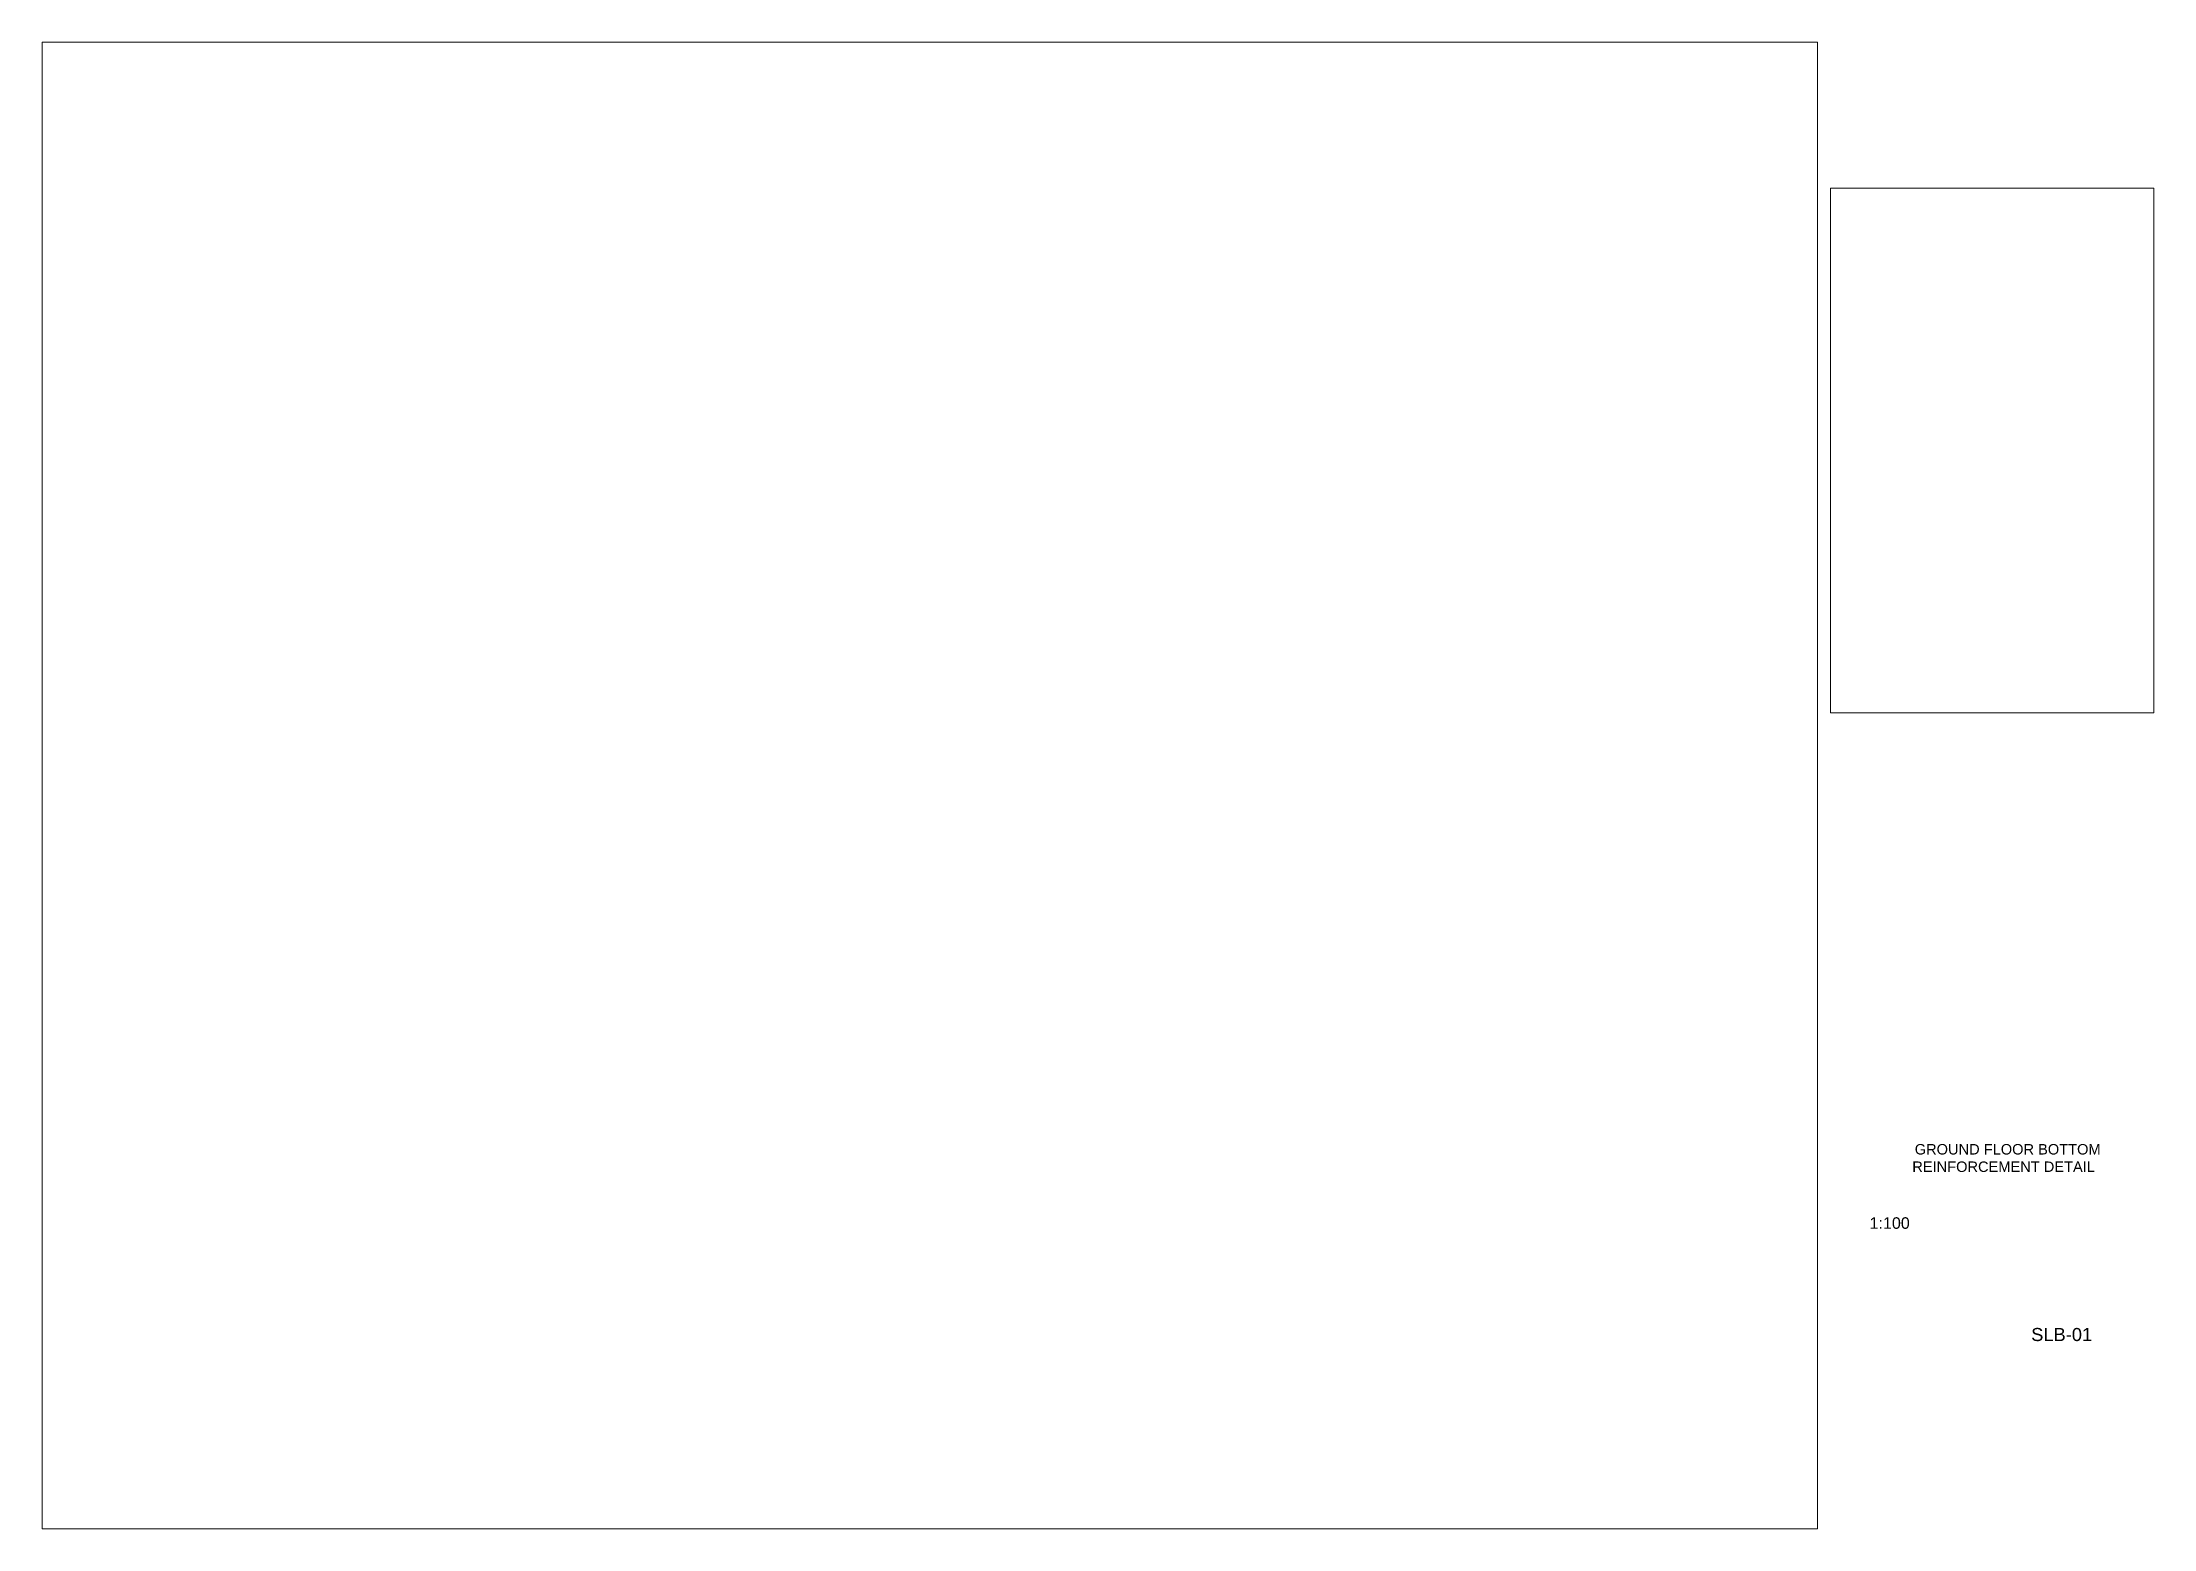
# Paper-space layout 'SLB-01' of a CAD drawing. Header units: millimetres. Extents: x 7 to 411, y 11 to 295.
import ezdxf

# ---------------------------------------------------------------- set-up
doc = ezdxf.new("R2010")
doc.units = ezdxf.units.MM
doc.header["$MEASUREMENT"] = 0
for name, color, linetype, lineweight in [('DIM', 174, 'Continuous', 0), ('G-ANNO-TTLB', 6, 'Continuous', 9), ('label', 7, 'Continuous', 0)]:
    doc.layers.add(name, color=color, linetype=linetype, lineweight=lineweight)
doc.styles.add('ARIAL', font='arial.ttf', dxfattribs={"height": 2.2})
doc.styles.get("Standard").update_dxf_attribs({"font": 'arial.ttf'})

psp = doc.layouts.new('SLB-01')

# ---------------------------------------------------------------- texts
at = {"layer": 'DIM', "ltscale": 1000, "insert": (358.36, 84.33), "char_height": 2, "attachment_point": 1}
psp.add_mtext_dynamic_manual_height_columns('\\pxqc;  GROUND FLOOR BOTTOM REINFORCEMENT DETAIL', width=48.2581, gutter_width=14.53, heights=[0], dxfattribs=at)
at = {"layer": 'G-ANNO-TTLB', "color": 0, "insert": (387.77, 49.17), "char_height": 2.5, "width": 14.1097, "attachment_point": 1, "style": 'ARIAL'}
psp.add_mtext('SLB-01', dxfattribs=at)
at = {"layer": 'label', "insert": (356.86, 70.33), "char_height": 2.2, "width": 10.6214, "attachment_point": 1}
psp.add_mtext('1:100', dxfattribs=at)

# ---------------------------------------------------------------- viewports
at = {"layer": 'Defpoints'}
psp.add_viewport(center=(177.19, 152.87), size=(339.43, 284.1732), view_center_point=(513407.0145, 70458.2047), view_height=66780.698325, status=3, dxfattribs=at)
psp.add_viewport(center=(380.31, 216.89), size=(61.78, 100.299), view_center_point=(411630.0982, -205800.6993), view_height=8769.83279, dxfattribs=at)

doc.saveas('drawing.dxf')
